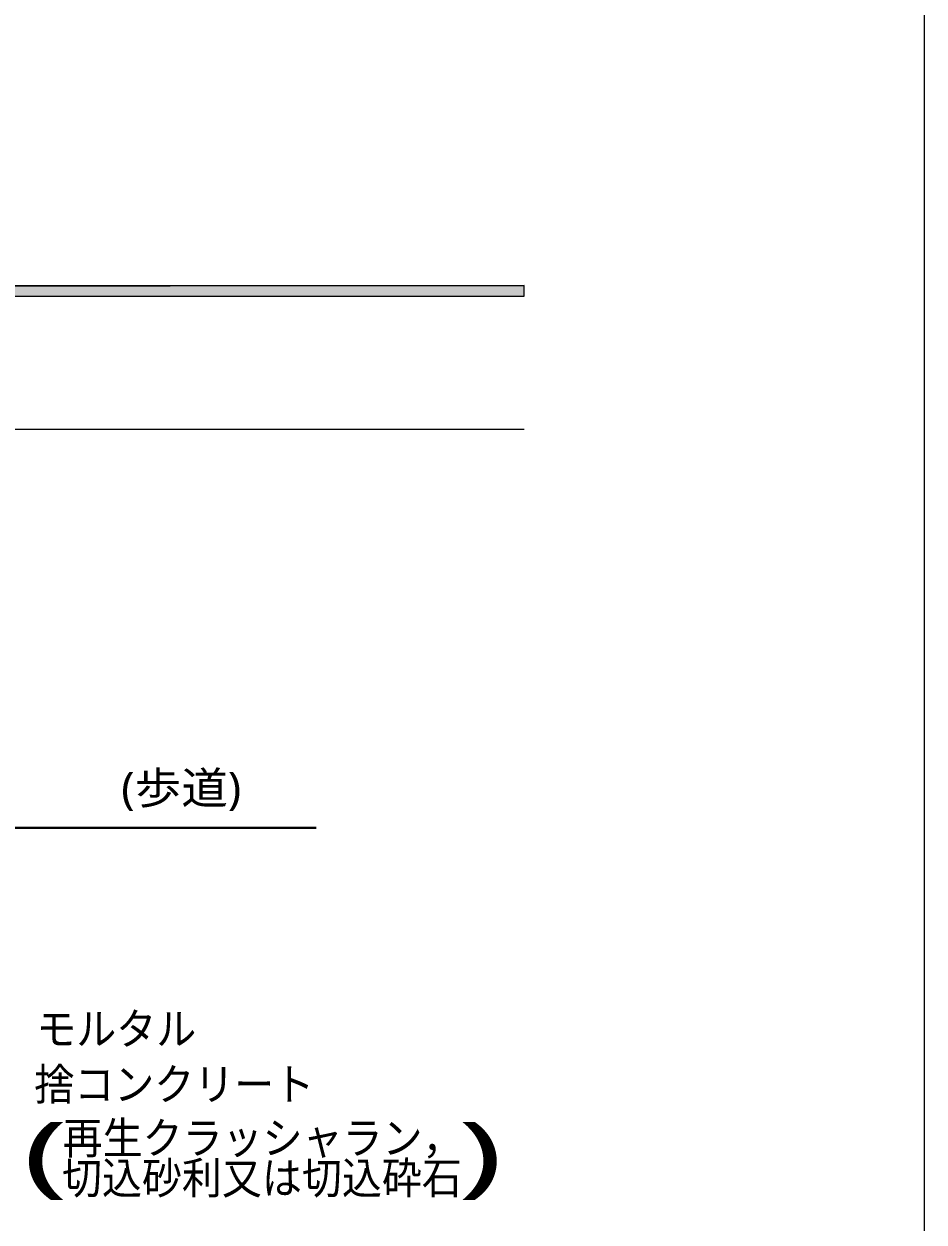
# Model space of a CAD drawing. Header units: millimetres. Extents: x 0 to 420, y 0 to 297.
# Drawn here: x 361.7 to 420.2, y 65.5 to 143.3 of the extents above; entities that cross this region are included whole.
import ezdxf
from ezdxf.enums import TextEntityAlignment as Align

# ---------------------------------------------------------------- set-up
doc = ezdxf.new("R2010")
doc.units = ezdxf.units.MM
doc.styles.add('kst32b', font='NotoSansJP-Variable.ttf')

msp = doc.modelspace()

# ---------------------------------------------------------------- hatches: boundary and pattern name
h = msp.add_hatch(color=7)
h.paths.add_polyline_path([(394.166, 125.645), (394.166, 126.344), (26.183, 125.645), (394.166, 125.645)])
h.paths.add_polyline_path([(394.166, 126.344), (26.183, 125.645), (26.183, 126.344), (394.166, 126.344)])

# ---------------------------------------------------------------- linework, layer by layer
at = {"lineweight": 13}
msp.add_lwpolyline([(0.191, 0), (0.191, 296.968), (420.158, 296.968), (420.158, 0)], close=True, dxfattribs=at)
at = {"lineweight": 0}
for points in [[(394.166, 125.645), (394.166, 126.344), (26.183, 125.645)], [(394.166, 126.344), (26.183, 125.645), (26.183, 126.344)]]:
    msp.add_lwpolyline(points, close=True, dxfattribs=at)
at = {"lineweight": 13}
msp.add_lwpolyline([(394.166, 116.988), (26.183, 116.988)], dxfattribs=at)
at = {"lineweight": 30}
msp.add_lwpolyline([(355.642, 91.08), (380.64, 91.08)], dxfattribs=at)

# ---------------------------------------------------------------- texts
at = {"style": 'kst32b'}
for s, height, p, p2 in [('(歩道)', 2.0791, (367.982, 92.646), (375.779, 92.646)), ('モルタル', 2.0791, (362.458, 76.983), (372.854, 76.983)), ('捨コンクリート', 2.0791, (362.331, 73.385), (380.523, 73.385)), ('(          )', 4.15825, (361.59, 67.818), (392.777, 67.818)), ('再生クラッシャラン，', 2.0791, (364.173, 69.892), (390.162, 69.892)), ('切込砂利又は切込砕石', 2.0791, (364.13, 67.289), (390.119, 67.289))]:
    msp.add_text(s, height=height, dxfattribs=at).set_placement(p, p2, align=Align.FIT)

doc.saveas('drawing.dxf')
